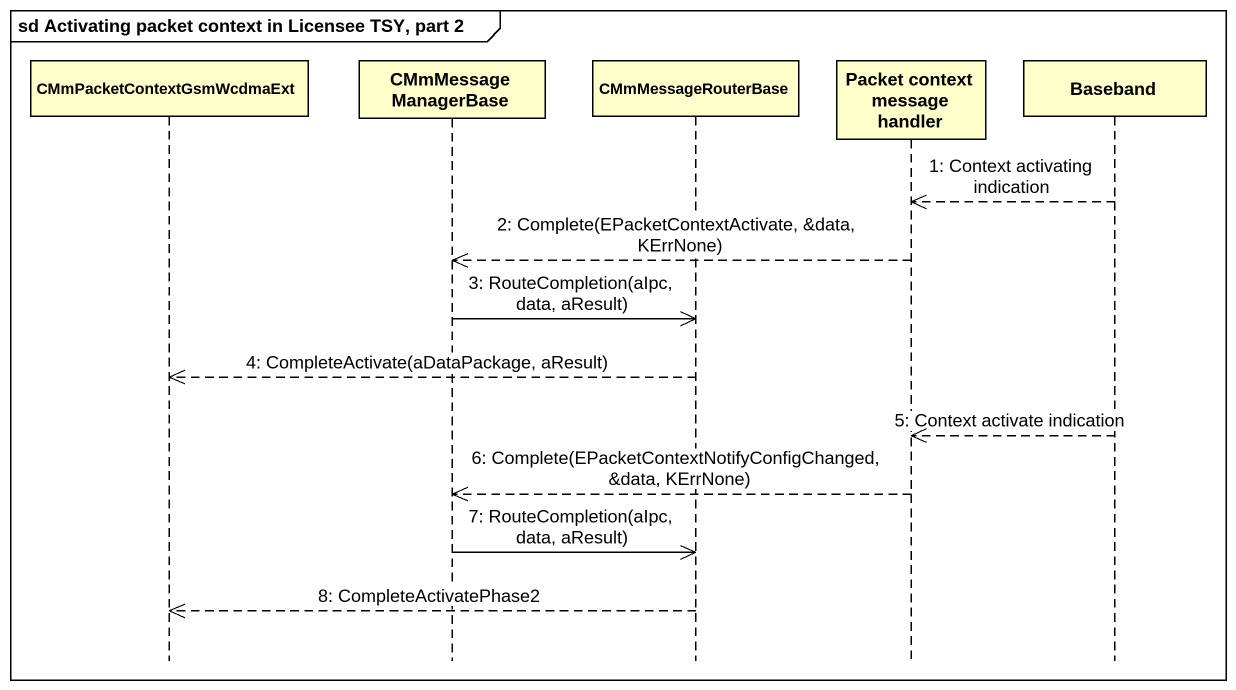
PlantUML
@startuml
mainframe sd Activating packet context in Licensee TSY, part 2
hide footbox
participant CMmPacketContextGsmWcdmaExt
participant CMmMessageManagerBase
participant CMmMessageRouterBase
participant "Packet context message handler" as Packet_context_message
participant Baseband

Baseband -->> Packet_context_message : 1: Context activating indication
Packet_context_message -->> CMmMessageManagerBase : 2: Complete(EPacketContextActivate, &data, KErrNone)
CMmMessageManagerBase ->> CMmMessageRouterBase : 3: RouteCompletion(aIpc, data, aResult)
CMmMessageRouterBase -->> CMmPacketContextGsmWcdmaExt : 4: CompleteActivate(aDataPackage, aResult)
Baseband -->> Packet_context_message : 5: Context activate indication
Packet_context_message -->> CMmMessageManagerBase : 6: Complete(EPacketContextNotifyConfigChanged, &data, KErrNone)
CMmMessageManagerBase ->> CMmMessageRouterBase : 7: RouteCompletion(aIpc, data, aResult)
CMmMessageRouterBase -->> CMmPacketContextGsmWcdmaExt : 8: CompleteActivatePhase2
@enduml
